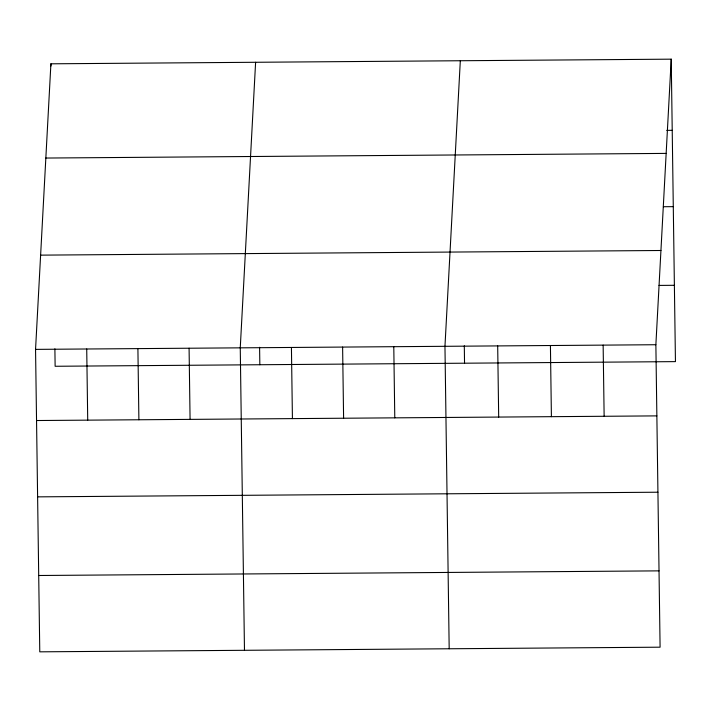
<?xml version="1.0" encoding="UTF-8"?>
<svg xmlns="http://www.w3.org/2000/svg" width="711" height="711" viewBox="0 0 711 711"><rect width="100%" height="100%" fill="white"/><g stroke="black" fill="none" stroke-linecap="round" stroke-linejoin="round"><path stroke-width="1.07" d="M671.228 59.164L655.871 344.728L660.092 647.188L39.772 651.836L35.55 349.377L50.908 63.812L671.228 59.164L675.45 361.623L55.129 366.272L54.889 348.825M255.613 62.275L240.256 347.839L244.477 650.298M460.319 60.746L444.962 346.31L449.183 648.77M666.731 130.362L672.224 130.326M45.842 158.046L666.163 153.398M663.399 206.732L673.29 206.652M40.616 255.142L660.937 250.494M659.008 285.413L674.384 285.298M35.55 349.377L655.871 344.728M36.545 420.53L656.866 415.882M37.612 496.865L657.933 492.216M38.705 575.501L659.026 570.862M603.141 345.119L604.137 416.282M550.421 345.519L551.407 416.673M497.691 345.91L498.687 417.073M464.301 345.759L464.541 363.205M393.787 346.692L394.783 417.846M342.613 347.075L343.6 418.228M291.43 347.457L292.425 418.619M259.595 347.297L259.835 364.743M189.082 348.221L190.077 419.383M137.907 348.603L138.894 419.766M86.724 348.985L87.72 420.148M50.908 63.812L50.934 65.999"/></g></svg>
